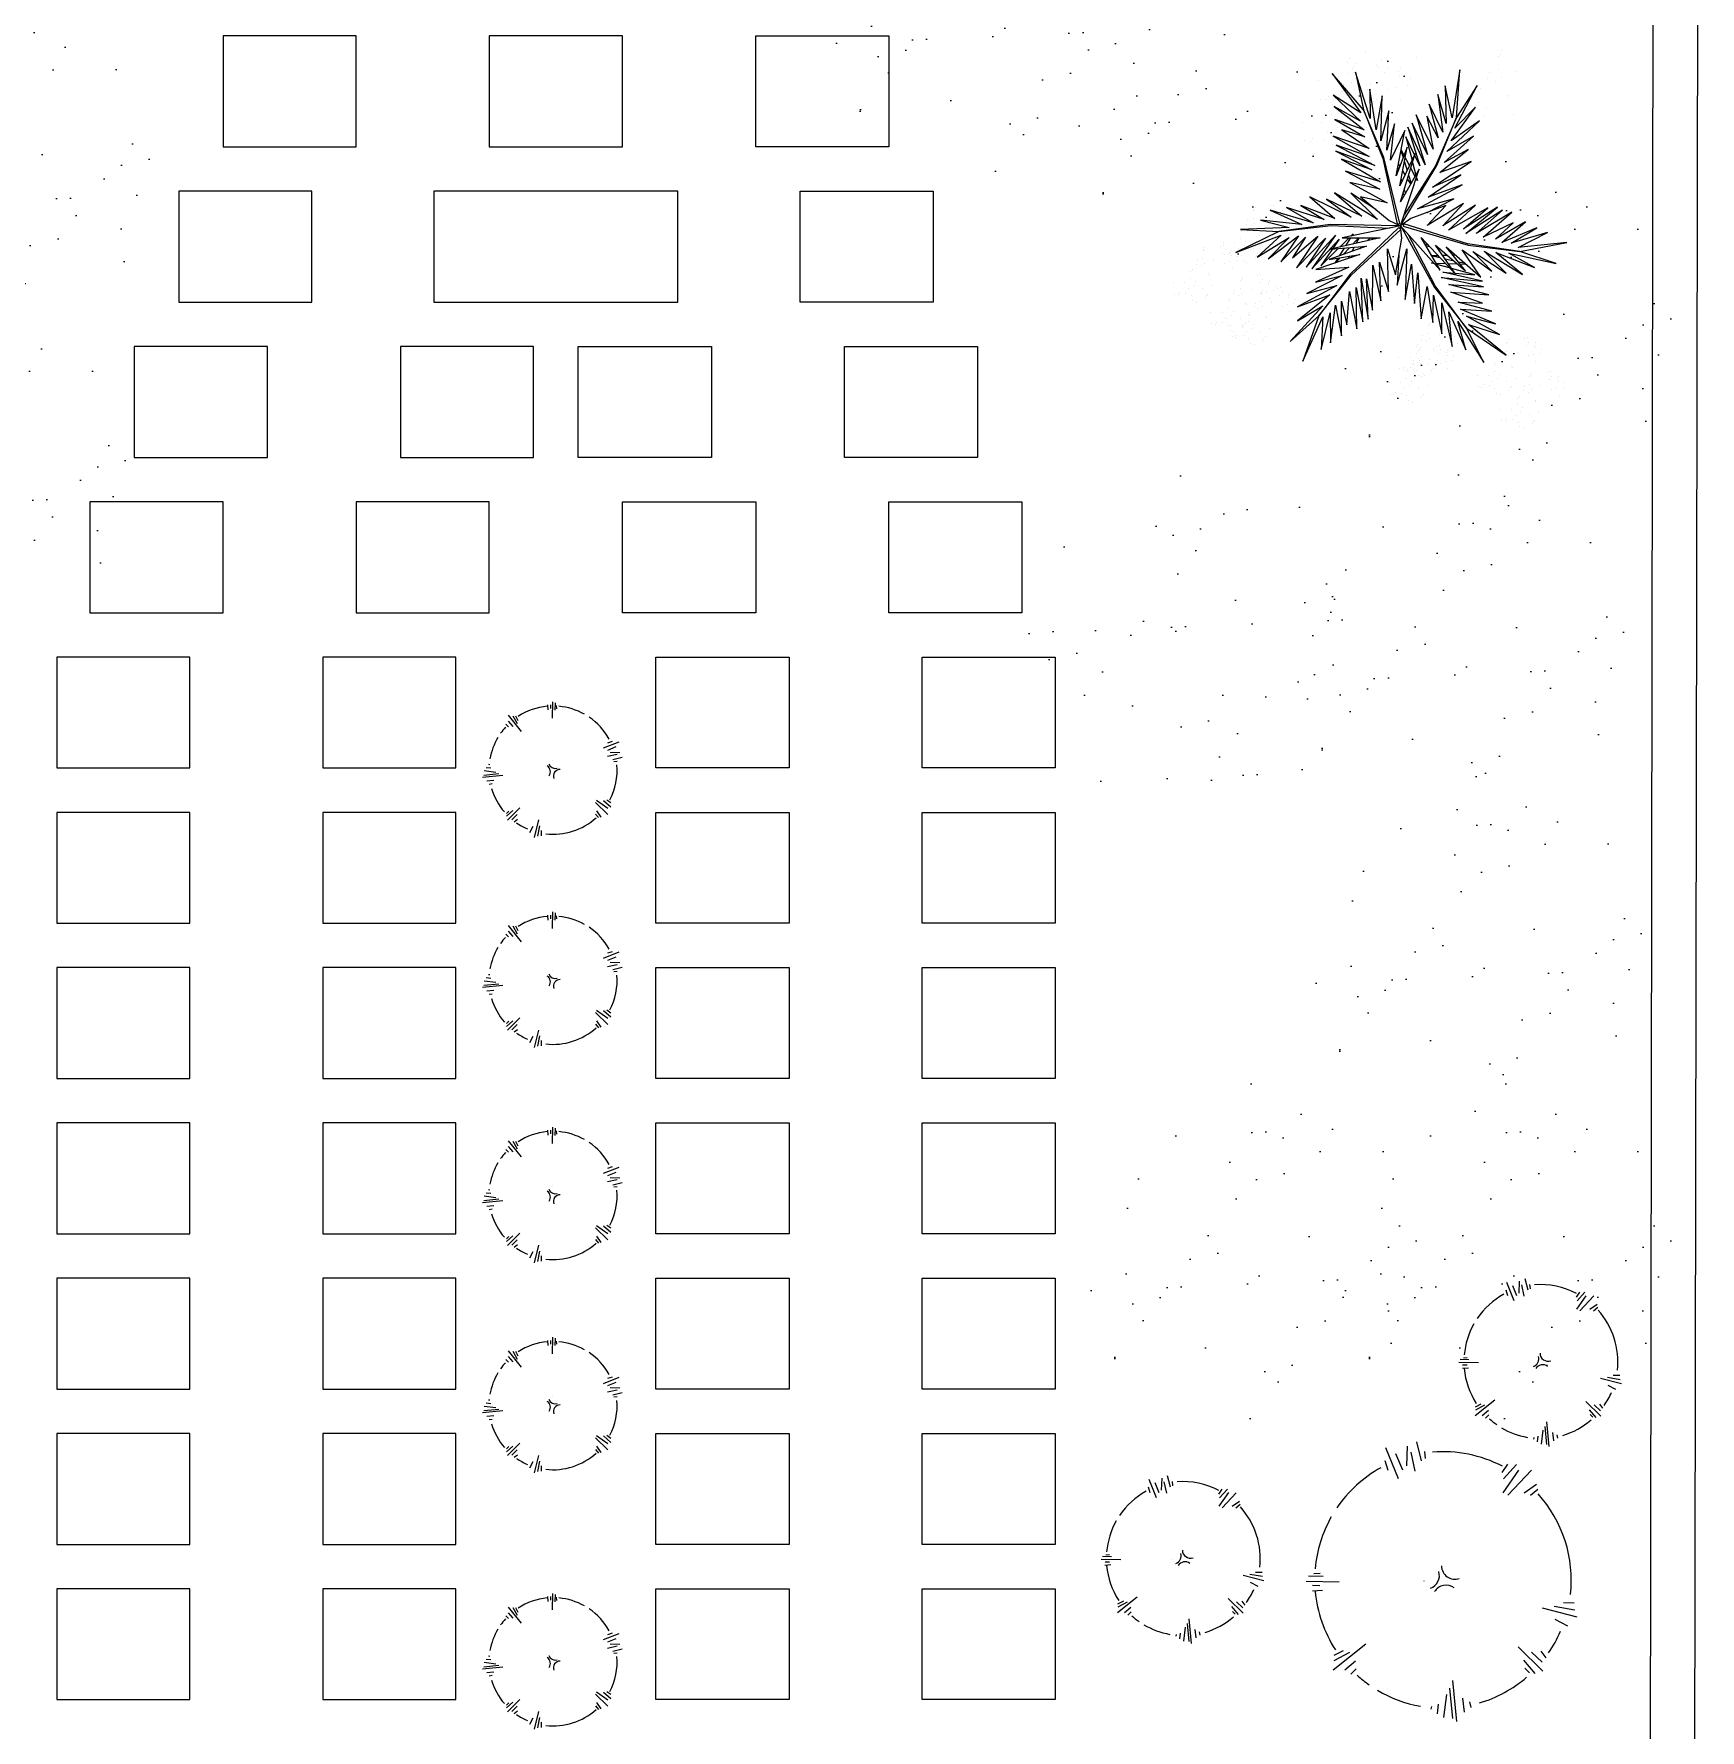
# Model space of a CAD drawing. Header units: millimetres. Extents: x 166 to 289, y 88 to 139.
# Drawn here: x 180.92 to 188.43, y 117.32 to 124.97 of the extents above; entities that cross this region are included whole.
import ezdxf

# ---------------------------------------------------------------- set-up
doc = ezdxf.new("R2010")
doc.units = ezdxf.units.MM
doc.header["$LTSCALE"] = 0.6
for name, color, linetype in [('0.1', 1, 'Continuous'), ('0.3', 3, 'Continuous'), ('VEGETAÇAO', 76, 'Continuous')]:
    doc.layers.add(name, color=color, linetype=linetype)

# ---------------------------------------------------------------- blocks, each defined once
blk = doc.blocks.new('Arb0031')
for p, q in [((-5.3, 617.2), (-7.7, 468)), ((-49.4, 588.2), (-45.7, 543.2)), ((-24, 587.9), (-24.3, 555.2)), ((19.1, 606.7), (16.4, 540.5)), ((29.1, 582.1), (30, 553.5)), ((-405, 494.4), (-287.9, 347.3)), ((-363, 489.9), (-324.9, 420.1)), ((-339.7, 490.9), (-317.6, 447.7)), ((-424.2, 416.1), (-400.8, 391.3)), ((-404.4, 442.5), (-364, 393.9)), ((455.6, 200.7), (595.2, 256.9)), ((494.1, 247.7), (537.1, 260.4)), ((494.3, 181.1), (568.1, 211.9)), ((514.5, 163.4), (603.5, 159.6)), ((490.8, 124.8), (576.8, 143.5)), ((537.5, 96.9), (622.4, 118.5)), ((547.6, 78.4), (579.1, 82.2)), ((-602.9, 25.2), (-560, 19.8)), ((-582.2, 52.7), (-569.9, 50.6)), ((-637.3, -62.3), (-453.2, -44.6)), ((-624, -44.1), (-487.8, -31.1)), ((-619.5, -4.1), (-516.3, -17.4)), ((-595.9, -96.3), (-532.5, -89.9)), ((-574.6, -126.3), (-549.2, -121.3)), ((382.5, -291.9), (494.7, -398.4)), ((392.9, -270.7), (495.3, -341.2)), ((456.2, -272.2), (521.1, -331.2)), ((483.7, -267.5), (522.3, -292.4)), ((-421, -416), (-361.2, -364.6)), ((-418.7, -389.4), (-397.2, -369.2)), ((-411.1, -449.9), (-300.8, -338.3)), ((392.8, -366.7), (431.1, -422.3)), ((-370.2, -447.1), (-324.8, -399.7)), ((-351.1, -464.8), (-321.1, -442.6)), ((-167.4, -605.6), (-127, -448.6)), ((382.3, -395.2), (409.8, -428.2)), ((-209, -562.3), (-178.7, -505.3)), ((-135.8, -594.5), (-119.4, -500.7)), ((-103.9, -591.9), (-103.4, -542.9))]:
    blk.add_line(p, q)
for centre, radius, start, end in [((0, 0), 578.2, 95.11549, 122.96103), ((0, 0), 578.2, 60.59537, 84.9599), ((0, 0), 578.2, 28.93501, 55.86797), ((0, 0), 578.2, 137.99389, 144.92066), ((0, 0), 578.2, 149.25491, 169.86097), ((-5, 25.4), 60.4, 89.43656, 90.26687), ((-84.2, -13.5), 60.4, 322.7337, 58.31892), ((20, 76.6), 60.4, 199.21544, 287.13172), ((63.7, -53.8), 60.4, 90.26687, 199.21544), ((0, 0), 578.2, 332.40199, 4.67087), ((0, 0), 578.2, 196.50052, 220.70203), ((0, 0), 578.2, 263.50541, 312.09121), ((0, 0), 578.2, 235.31812, 246.41917)]:
    blk.add_arc(centre, radius, start, end)

msp = doc.modelspace()

# ---------------------------------------------------------------- hatches: boundary and pattern name
h = msp.add_hatch()
h.set_pattern_fill('AR-SAND', color=56, scale=0.01, angle=45, style=0)
h.set_pattern_definition([(82.5, (15.059, -2.2953), (-0.35738135, 0.3347535), [0, -0.38608, 0, -0.4318, 0, -0.41275]), (52.5, (15.059, -2.2953), (-0.189011, 0.8247329), [0, -0.20828, 0, -0.34798, 0, -0.13335]), (12.5, (14.8381, -2.5162), (0.5582998, 0.5603323), [0, -0.127, 0, -0.4572, 0, -0.5969]), (2.5, (14.8381, -2.5162), (0.3822811, 0.6975508), [0, -0.0635, 0, -0.29972, 0, -0.3429])])
h.paths.add_polyline_path([(188.31, 123.6344, 1), (186.7606, 123.6344, 1)])
h = msp.add_hatch()
h.set_pattern_fill('AR-SAND', color=56, scale=0.01, angle=45, style=0)
h.set_pattern_definition([(82.5, (14.92557, -5.06694), (-0.35738135, 0.3347535), [0, -0.38608, 0, -0.4318, 0, -0.41275]), (52.5, (14.92557, -5.06694), (-0.189011, 0.8247329), [0, -0.20828, 0, -0.34798, 0, -0.13335]), (12.5, (14.70465, -5.28785), (0.5582998, 0.5603323), [0, -0.127, 0, -0.4572, 0, -0.5969]), (2.5, (14.70465, -5.28785), (0.3822811, 0.6975508), [0, -0.0635, 0, -0.29972, 0, -0.3429])])
h.paths.add_polyline_path([(188.1766, 120.8627, 1), (186.6272, 120.8627, 1)])
at = {"layer": 'VEGETAÇAO', "lineweight": -3}
h = msp.add_hatch(dxfattribs=at)
h.set_pattern_fill('AR-SAND', color=256, scale=0.01, angle=45, style=0)
h.set_pattern_definition([(82.5, (12.7637, -0.8295), (-0.35738135, 0.3347535), [0, -0.38608, 0, -0.4318, 0, -0.41275]), (52.5, (12.7637, -0.8295), (-0.189011, 0.8247329), [0, -0.20828, 0, -0.34798, 0, -0.13335]), (12.5, (12.5428, -1.05042), (0.5582998, 0.5603323), [0, -0.127, 0, -0.4572, 0, -0.5969]), (2.5, (12.5428, -1.0504), (0.3822811, 0.6975508), [0, -0.0635, 0, -0.29972, 0, -0.3429])])
h.paths.add_polyline_path([(186.0147, 125.1002, 1), (184.4653, 125.1002, 1)])
h = msp.add_hatch(dxfattribs=at)
h.set_pattern_fill('AR-SAND', color=256, scale=0.01, angle=45, style=0)
h.set_pattern_definition([(82.5, (13.858, -1.2026), (-0.35738135, 0.3347535), [0, -0.38608, 0, -0.4318, 0, -0.41275]), (52.5, (13.858, -1.2026), (-0.189011, 0.8247329), [0, -0.20828, 0, -0.34798, 0, -0.13335]), (12.5, (13.63707, -1.42353), (0.5582998, 0.5603323), [0, -0.127, 0, -0.4572, 0, -0.5969]), (2.5, (13.6371, -1.4235), (0.3822811, 0.6975508), [0, -0.0635, 0, -0.29972, 0, -0.3429])])
h.paths.add_polyline_path([(187.109, 124.7271, 1), (185.5596, 124.7271, 1)])
h = msp.add_hatch(dxfattribs=at)
h.set_pattern_fill('AR-SAND', color=256, scale=0.01, angle=45, style=0)
h.set_pattern_definition([(82.5, (8.1998, -1.57572), (-0.35738135, 0.3347535), [0, -0.38608, 0, -0.4318, 0, -0.41275]), (52.5, (8.1998, -1.5757), (-0.189011, 0.8247329), [0, -0.20828, 0, -0.34798, 0, -0.13335]), (12.5, (7.97887, -1.79664), (0.5582998, 0.5603323), [0, -0.127, 0, -0.4572, 0, -0.5969]), (2.5, (7.9789, -1.79664), (0.3822811, 0.6975508), [0, -0.0635, 0, -0.29972, 0, -0.3429])])
h.paths.add_polyline_path([(181.4508, 124.354, 1), (179.9014, 124.354, 1)])
h = msp.add_hatch(dxfattribs=at)
h.set_pattern_fill('AR-SAND', color=256, scale=0.01, angle=45, style=0)
h.set_pattern_definition([(82.5, (8.09303, -2.9349), (-0.35738135, 0.3347535), [0, -0.38608, 0, -0.4318, 0, -0.41275]), (52.5, (8.093, -2.9349), (-0.189011, 0.8247329), [0, -0.20828, 0, -0.34798, 0, -0.13335]), (12.5, (7.8721, -3.1558), (0.5582998, 0.5603323), [0, -0.127, 0, -0.4572, 0, -0.5969]), (2.5, (7.8721, -3.1558), (0.3822811, 0.6975508), [0, -0.0635, 0, -0.29972, 0, -0.3429])])
h.paths.add_polyline_path([(181.344, 122.9948, 1), (179.7946, 122.9948, 1)])
at = {"layer": 'VEGETAÇAO'}
h = msp.add_hatch(dxfattribs=at)
h.set_pattern_fill('AR-SAND', color=98, scale=0.01, angle=45, style=0)
h.paths.add_polyline_path([(186.9488, 122.2219, 1), (185.3994, 122.2219, 1)])
at = {"layer": 'VEGETAÇAO', "lineweight": -3}
h = msp.add_hatch(dxfattribs=at)
h.set_pattern_fill('AR-SAND', color=256, scale=0.01, angle=45, style=0)
h.set_pattern_definition([(82.5, (14.8455, -3.70776), (-0.35738135, 0.3347535), [0, -0.38608, 0, -0.4318, 0, -0.41275]), (52.5, (14.8455, -3.70776), (-0.189011, 0.8247329), [0, -0.20828, 0, -0.34798, 0, -0.13335]), (12.5, (14.6246, -3.92868), (0.5582998, 0.5603323), [0, -0.127, 0, -0.4572, 0, -0.5969]), (2.5, (14.6246, -3.9287), (0.3822811, 0.6975508), [0, -0.0635, 0, -0.29972, 0, -0.3429])])
h.paths.add_polyline_path([(188.0965, 122.2219, 1), (186.5471, 122.2219, 1)])
h = msp.add_hatch(dxfattribs=at)
h.set_pattern_fill('AR-SAND', color=104, scale=0.01, angle=45, style=0)
h.set_pattern_definition([(82.5, (13.91136, -6.45276), (-0.35738135, 0.3347535), [0, -0.38608, 0, -0.4318, 0, -0.41275]), (52.5, (13.91136, -6.45276), (-0.189011, 0.8247329), [0, -0.20828, 0, -0.34798, 0, -0.13335]), (12.5, (13.69045, -6.67368), (0.5582998, 0.5603323), [0, -0.127, 0, -0.4572, 0, -0.5969]), (2.5, (13.69045, -6.6737), (0.3822811, 0.6975508), [0, -0.0635, 0, -0.29972, 0, -0.3429])])
h.paths.add_polyline_path([(187.1624, 119.4769, 1), (185.613, 119.4769, 1)])
h = msp.add_hatch(dxfattribs=at)
h.set_pattern_fill('AR-SAND', color=256, scale=0.01, angle=45, style=0)
h.set_pattern_definition([(82.5, (15.059, -6.45276), (-0.35738135, 0.3347535), [0, -0.38608, 0, -0.4318, 0, -0.41275]), (52.5, (15.059, -6.45276), (-0.189011, 0.8247329), [0, -0.20828, 0, -0.34798, 0, -0.13335]), (12.5, (14.8381, -6.67368), (0.5582998, 0.5603323), [0, -0.127, 0, -0.4572, 0, -0.5969]), (2.5, (14.8381, -6.6737), (0.3822811, 0.6975508), [0, -0.0635, 0, -0.29972, 0, -0.3429])])
h.paths.add_polyline_path([(188.31, 119.4769, 1), (186.7606, 119.4769, 1)])

# ---------------------------------------------------------------- linework, layer by layer
at = {"color": 56}
for p, q in [((186.9103, 124.6292), (186.7692, 124.7925)), ((186.7692, 124.7925), (186.8979, 124.6147)), ((186.8393, 124.7946), (186.8393, 124.7946)), ((186.859, 124.8149), (186.859, 124.8149)), ((186.8651, 124.8239), (186.8651, 124.8239)), ((186.9405, 124.5901), (186.8747, 124.7982)), ((186.8747, 124.7982), (186.9103, 124.6292)), ((186.9698, 124.8288), (186.9698, 124.8288)), ((186.9763, 124.8183), (186.9763, 124.8183)), ((187.0047, 124.795), (187.0047, 124.795)), ((187.0252, 124.8208), (187.0252, 124.8208)), ((187.068, 124.8014), (187.068, 124.8014)), ((187.0767, 124.8166), (187.0767, 124.8166)), ((187.3449, 124.8096), (187.3102, 124.593)), ((187.3292, 124.5945), (187.3449, 124.8096)), ((187.4791, 124.7971), (187.4791, 124.7971)), ((187.5191, 124.8093), (187.5191, 124.8093)), ((187.6017, 124.8023), (187.6017, 124.8023)), ((186.7087, 124.7603), (186.7087, 124.7603)), ((186.7938, 124.7614), (186.7938, 124.7614)), ((186.8103, 124.7128), (186.8103, 124.7128)), ((186.8183, 124.7418), (186.8183, 124.7418)), ((186.8222, 124.717), (186.8222, 124.717)), ((186.8583, 124.754), (186.8583, 124.754)), ((186.864, 124.7381), (186.864, 124.7381)), ((186.871, 124.7195), (186.871, 124.7195)), ((186.8758, 124.771), (186.8758, 124.771)), ((186.9308, 124.7186), (186.9308, 124.7186)), ((186.968, 124.538), (186.9391, 124.7225)), ((186.9391, 124.7225), (186.9405, 124.5901)), ((186.9409, 124.747), (186.9409, 124.747)), ((186.9968, 124.7389), (186.9968, 124.7389)), ((187.0212, 124.7193), (187.0212, 124.7193)), ((187.0585, 124.7309), (187.0585, 124.7309)), ((187.0714, 124.7812), (187.0714, 124.7812)), ((187.1089, 124.7374), (187.1089, 124.7374)), ((187.1206, 124.7704), (187.1206, 124.7704)), ((187.3102, 124.593), (187.2788, 124.7372)), ((187.2788, 124.7372), (187.2829, 124.567)), ((187.3229, 124.5455), (187.4235, 124.7392)), ((187.4235, 124.7392), (187.3292, 124.5945)), ((187.4295, 124.7102), (187.4295, 124.7102)), ((187.4382, 124.7254), (187.4382, 124.7254)), ((187.4711, 124.7681), (187.4711, 124.7681)), ((187.5072, 124.7563), (187.5072, 124.7563)), ((187.5319, 124.7749), (187.5319, 124.7749)), ((186.7175, 124.677), (186.7175, 124.677)), ((186.7443, 124.6744), (186.7443, 124.6744)), ((186.7529, 124.6896), (186.7529, 124.6896)), ((186.7687, 124.6548), (186.7687, 124.6548)), ((186.8979, 124.6147), (186.7738, 124.6945)), ((186.7738, 124.6945), (186.897, 124.5771)), ((186.7774, 124.67), (186.7774, 124.67)), ((186.897, 124.5771), (186.7788, 124.6435)), ((186.7788, 124.6435), (186.9141, 124.5391)), ((186.8003, 124.6844), (186.8003, 124.6844)), ((186.8421, 124.6632), (186.8421, 124.6632)), ((186.8463, 124.701), (186.8463, 124.701)), ((186.8979, 124.6401), (186.8979, 124.6401)), ((186.9472, 124.6519), (186.9472, 124.6519)), ((186.9559, 124.6671), (186.9559, 124.6671)), ((186.967, 124.6772), (186.967, 124.6772)), ((186.9942, 124.6918), (186.968, 124.538)), ((186.9883, 124.4898), (186.9942, 124.6918)), ((187.0784, 124.677), (187.0784, 124.677)), ((187.2681, 124.528), (187.2064, 124.6546)), ((187.2064, 124.6546), (187.2469, 124.5031)), ((187.2829, 124.567), (187.2463, 124.6976)), ((187.2463, 124.6976), (187.2681, 124.528)), ((187.3055, 124.4892), (187.4156, 124.6401)), ((187.4156, 124.6401), (187.3229, 124.5455)), ((187.4281, 124.6612), (187.4281, 124.6612)), ((187.4647, 124.6377), (187.4647, 124.6377)), ((187.5587, 124.6955), (187.5587, 124.6955)), ((187.5652, 124.685), (187.5652, 124.685)), ((186.6368, 124.5717), (186.6368, 124.5717)), ((186.7219, 124.5727), (186.7219, 124.5727)), ((186.7673, 124.6059), (186.7673, 124.6059)), ((186.9141, 124.5391), (186.7809, 124.5849)), ((186.7809, 124.5849), (186.9167, 124.5065)), ((186.8039, 124.5824), (186.8039, 124.5824)), ((186.8549, 124.6287), (186.8549, 124.6287)), ((186.8822, 124.6164), (186.8822, 124.6164)), ((186.9043, 124.6296), (186.9043, 124.6296)), ((187.0019, 124.414), (186.9103, 124.6292)), ((186.9103, 124.6292), (186.9979, 124.4087)), ((187.0247, 124.6246), (186.9883, 124.4898)), ((187.0155, 124.4465), (187.0247, 124.6246)), ((187.05, 124.5651), (187.0155, 124.4465)), ((187.0326, 124.4012), (187.05, 124.5651)), ((187.1991, 124.4269), (187.1296, 124.5683)), ((187.1296, 124.5683), (187.1883, 124.381)), ((187.2242, 124.4522), (187.1485, 124.6066)), ((187.1485, 124.6066), (187.1991, 124.4269)), ((187.2469, 124.5031), (187.1961, 124.6001)), ((187.1961, 124.6001), (187.2242, 124.4522)), ((187.3292, 124.5945), (187.2352, 124.3766)), ((187.2418, 124.3775), (187.3292, 124.5945)), ((187.2858, 124.4407), (187.4328, 124.5794)), ((187.2976, 124.627), (187.2976, 124.627)), ((187.4328, 124.5794), (187.3055, 124.4892)), ((187.3827, 124.6281), (187.3827, 124.6281)), ((187.4529, 124.6047), (187.4529, 124.6047)), ((187.5857, 124.6056), (187.5857, 124.6056)), ((186.6455, 124.4884), (186.6455, 124.4884)), ((186.6723, 124.4858), (186.6723, 124.4858)), ((186.681, 124.501), (186.681, 124.501)), ((186.7284, 124.4957), (186.7284, 124.4957)), ((186.7502, 124.5284), (186.7502, 124.5284)), ((186.9367, 124.4544), (186.774, 124.5101)), ((186.774, 124.5101), (186.9368, 124.4188)), ((186.7921, 124.5494), (186.7921, 124.5494)), ((186.9167, 124.5065), (186.8122, 124.5391)), ((186.8122, 124.5391), (186.9367, 124.4544)), ((186.8589, 124.5299), (186.8589, 124.5299)), ((186.8951, 124.4885), (186.8951, 124.4885)), ((186.9249, 124.5502), (186.9249, 124.5502)), ((186.9895, 124.4943), (186.9886, 124.4984)), ((187.0973, 124.5354), (187.0326, 124.4012)), ((187.0573, 124.3311), (187.0973, 124.5354)), ((187.1639, 124.3764), (187.1013, 124.507)), ((187.1013, 124.507), (187.1292, 124.4014)), ((187.1883, 124.381), (187.1097, 124.5503)), ((187.1097, 124.5503), (187.1639, 124.3764)), ((187.2744, 124.3908), (187.4068, 124.5103)), ((187.4068, 124.5103), (187.2858, 124.4407)), ((186.7701, 124.4745), (186.7701, 124.4745)), ((186.7829, 124.4401), (186.7829, 124.4401)), ((186.9616, 124.3786), (186.7864, 124.4428)), ((186.7864, 124.4428), (186.9476, 124.3581)), ((186.9368, 124.4188), (186.7876, 124.4696)), ((186.7876, 124.4696), (186.9616, 124.3786)), ((186.8102, 124.4278), (186.8102, 124.4278)), ((186.9476, 124.3581), (186.811, 124.4063)), ((186.811, 124.4063), (186.9869, 124.3039)), ((186.8753, 124.4633), (186.8753, 124.4633)), ((186.884, 124.4785), (186.884, 124.4785)), ((186.9979, 124.4087), (187.063, 124.1142)), ((187.0744, 124.1169), (187.0019, 124.414)), ((187.1074, 124.4607), (187.0573, 124.3311)), ((187.0744, 124.2858), (187.1074, 124.4607)), ((187.1438, 124.4322), (187.0744, 124.2858)), ((187.0776, 124.2135), (187.1438, 124.4322)), ((187.0795, 124.4443), (187.0891, 124.4134)), ((187.1177, 124.3772), (187.0802, 124.4478)), ((187.2544, 124.3467), (187.3826, 124.4503)), ((187.3826, 124.4503), (187.2744, 124.3908)), ((186.9869, 124.3039), (186.8291, 124.3522)), ((186.8291, 124.3522), (186.9838, 124.271)), ((187.0648, 124.3694), (187.068, 124.3586)), ((187.0741, 124.3747), (187.0678, 124.3847)), ((187.1619, 124.3612), (187.0776, 124.2135)), ((187.0778, 124.1062), (187.1619, 124.3612)), ((187.083, 124.1161), (187.2418, 124.3775)), ((187.0983, 124.3362), (187.0872, 124.3538)), ((187.2352, 124.3766), (187.094, 124.1553)), ((187.095, 124.3947), (187.1073, 124.3552)), ((187.114, 124.3337), (187.1254, 124.2971)), ((187.1434, 124.3288), (187.1237, 124.3659)), ((187.1317, 124.3921), (187.1468, 124.3347)), ((187.2024, 124.2356), (187.3494, 124.336)), ((187.2223, 124.2797), (187.3951, 124.3959)), ((187.3494, 124.336), (187.2223, 124.2797)), ((187.3951, 124.3959), (187.2544, 124.3467)), ((186.9741, 124.1338), (186.78, 124.2544)), ((186.78, 124.2544), (186.9034, 124.1494)), ((186.9838, 124.271), (186.8483, 124.3019)), ((186.8483, 124.3019), (187.0168, 124.2094)), ((186.9662, 124.1794), (186.8533, 124.2535)), ((186.8533, 124.2535), (186.9741, 124.1338)), ((187.0802, 124.3165), (187.0835, 124.3051)), ((187.0946, 124.2432), (187.0892, 124.2518)), ((187.0942, 124.2684), (187.0992, 124.2513)), ((187.1242, 124.295), (187.1094, 124.3185)), ((187.1533, 124.3102), (187.1483, 124.3197)), ((187.1497, 124.324), (187.1533, 124.3102)), ((187.1535, 124.1822), (187.355, 124.29)), ((187.355, 124.29), (187.2024, 124.2356)), ((186.413, 124.1749), (186.413, 124.1749)), ((186.4167, 124.1803), (186.4167, 124.1803)), ((186.4219, 124.1894), (186.4219, 124.1894)), ((186.6841, 124.119), (186.4905, 124.177)), ((186.4905, 124.177), (186.6323, 124.1119)), ((186.4913, 124.1954), (186.4913, 124.1954)), ((186.5051, 124.1991), (186.5051, 124.1991)), ((186.5127, 124.1784), (186.5127, 124.1784)), ((186.5436, 124.1759), (186.5436, 124.1759)), ((186.733, 124.1341), (186.5633, 124.1891)), ((186.5633, 124.1891), (186.6841, 124.119)), ((186.7812, 124.1389), (186.6274, 124.1981)), ((186.6274, 124.1981), (186.733, 124.1341)), ((186.8553, 124.1446), (186.6683, 124.2362)), ((186.6683, 124.2362), (186.7812, 124.1389)), ((186.9034, 124.1494), (186.743, 124.2266)), ((186.743, 124.2266), (186.8553, 124.1446)), ((187.0168, 124.2094), (186.8972, 124.2371)), ((186.8972, 124.2371), (187.0262, 124.1293)), ((187.2815, 124.1972), (187.1236, 124.1394)), ((187.3176, 124.227), (187.1535, 124.1822)), ((187.1969, 124.1662), (187.3176, 124.227)), ((187.362, 124.2071), (187.1976, 124.1074)), ((187.1976, 124.1074), (187.2815, 124.1972)), ((187.2675, 124.1052), (187.362, 124.2071)), ((187.4152, 124.1986), (187.2675, 124.1052)), ((187.2944, 124.0861), (187.4152, 124.1986)), ((187.471, 124.1872), (187.2944, 124.0861)), ((187.515, 124.1903), (187.361, 124.093)), ((187.361, 124.093), (187.471, 124.1872)), ((187.3718, 124.0706), (187.515, 124.1903)), ((187.5376, 124.1758), (187.3718, 124.0706)), ((187.4189, 124.072), (187.5376, 124.1758)), ((186.5748, 124.0989), (186.3568, 124.0891)), ((186.3838, 124.1136), (186.3838, 124.1136)), ((186.3886, 124.131), (186.3886, 124.131)), ((186.4054, 124.1065), (186.4054, 124.1065)), ((186.4126, 124.1383), (186.4126, 124.1383)), ((186.4203, 124.1176), (186.4203, 124.1176)), ((186.6323, 124.1119), (186.4466, 124.1318)), ((186.4466, 124.1318), (186.5748, 124.0989)), ((186.4621, 124.1341), (186.4621, 124.1341)), ((186.5005, 124.1629), (186.5005, 124.1629)), ((186.5104, 124.1175), (186.5104, 124.1175)), ((186.7609, 124.1126), (186.5292, 124.0798)), ((186.5292, 124.0798), (186.7649, 124.1073)), ((186.5327, 124.1244), (186.5327, 124.1244)), ((186.5384, 124.1668), (186.5384, 124.1668)), ((186.5405, 124.1546), (186.5405, 124.1546)), ((186.563, 124.1284), (186.563, 124.1284)), ((186.57, 124.1482), (186.57, 124.1482)), ((187.0666, 124.1057), (186.7609, 124.1126)), ((186.7649, 124.1073), (187.0272, 124.0957)), ((187.0778, 124.1062), (186.8149, 124.0516)), ((187.0702, 124.098), (186.8492, 123.8866)), ((187.0262, 124.1293), (187.0778, 124.1062)), ((187.063, 124.1142), (187.0744, 124.1169)), ((187.0665, 124.1039), (187.0666, 124.1057)), ((187.0783, 124.0894), (187.0702, 124.098)), ((187.1236, 124.1394), (187.0778, 124.1062)), ((187.0778, 124.1062), (187.2565, 123.9059)), ((187.0836, 124.0499), (187.0778, 124.1062)), ((187.0814, 124.1171), (187.083, 124.1161)), ((187.0854, 124.0976), (187.0838, 124.0968)), ((187.0838, 124.0968), (187.2307, 123.8286)), ((187.0921, 124.115), (187.0887, 124.1038)), ((187.0887, 124.1038), (187.3822, 124.018)), ((187.3797, 124.0242), (187.0921, 124.115)), ((187.5795, 124.1674), (187.4189, 124.072)), ((187.4499, 124.0544), (187.5795, 124.1674)), ((187.5855, 124.1198), (187.4499, 124.0544)), ((187.6408, 124.124), (187.505, 124.0456)), ((187.505, 124.0456), (187.5855, 124.1198)), ((187.5345, 124.0315), (187.6408, 124.124)), ((187.6926, 124.0965), (187.5345, 124.0315)), ((187.576, 124.0273), (187.6926, 124.0965)), ((186.5292, 124.0798), (186.3351, 123.9858)), ((186.3351, 123.9858), (186.54, 124.064)), ((186.3568, 124.0891), (186.5292, 124.0798)), ((186.358, 124.0495), (186.358, 124.0495)), ((186.3589, 124.0788), (186.3589, 124.0788)), ((186.3641, 124.0879), (186.3641, 124.0879)), ((186.38, 124.0353), (186.38, 124.0353)), ((186.54, 124.064), (186.4308, 123.9648)), ((186.4308, 123.9648), (186.5761, 124.0534)), ((186.4363, 124.07), (186.4363, 124.07)), ((186.4402, 124.0637), (186.4402, 124.0637)), ((186.4814, 123.9565), (186.6173, 124.0601)), ((186.5761, 124.0534), (186.4814, 123.9565)), ((186.6173, 124.0601), (186.5386, 123.9434)), ((186.5386, 123.9434), (186.6495, 124.0542)), ((186.5447, 124.0921), (186.5447, 124.0921)), ((186.5909, 123.9617), (186.705, 124.06)), ((186.6495, 124.0542), (186.5909, 123.9617)), ((186.705, 124.06), (186.609, 123.9173)), ((186.609, 123.9173), (186.7394, 124.051)), ((186.6517, 123.92), (186.7846, 124.0645)), ((186.7394, 124.051), (186.6517, 123.92)), ((186.7846, 124.0645), (186.6772, 123.9118)), ((186.6772, 123.9118), (186.8008, 124.0457)), ((186.8008, 124.0457), (186.7189, 123.9262)), ((186.985, 124.0524), (186.7624, 124.0004)), ((186.8033, 124.0099), (186.8454, 124.0517)), ((186.8149, 124.0516), (186.985, 124.0524)), ((186.8522, 124.0518), (186.8299, 124.0162)), ((186.8533, 124.0596), (186.8633, 124.0696)), ((186.8558, 123.8857), (187.0783, 124.0894)), ((186.8633, 124.0696), (186.8577, 124.0605)), ((186.8627, 124.0238), (186.8887, 124.0519)), ((186.8911, 124.052), (186.8781, 124.0274)), ((186.9292, 124.0393), (186.9415, 124.0522)), ((186.9508, 124.0522), (186.946, 124.0433)), ((187.0547, 123.8843), (187.0836, 124.0499)), ((187.2333, 123.8347), (187.1122, 124.0676)), ((187.2565, 123.9059), (187.1708, 124.0527)), ((187.1708, 124.0527), (187.3271, 123.886)), ((187.188, 124.0232), (187.1982, 124.0235)), ((187.6145, 123.9897), (187.3797, 124.0242)), ((187.7393, 124.0753), (187.576, 124.0273)), ((187.6081, 124.0077), (187.7393, 124.0753)), ((187.8264, 124.0303), (187.6081, 124.0077)), ((187.6145, 123.9897), (187.8264, 124.0303)), ((186.3346, 123.9833), (186.3346, 123.9833)), ((186.337, 123.9478), (186.337, 123.9478)), ((186.3441, 123.9675), (186.3441, 123.9675)), ((186.3478, 124.0029), (186.3478, 124.0029)), ((186.3597, 123.9706), (186.3597, 123.9706)), ((186.3674, 123.95), (186.3674, 123.95)), ((186.3729, 124.0156), (186.3729, 124.0156)), ((186.413, 124.0039), (186.413, 124.0039)), ((186.4228, 123.9639), (186.4228, 123.9639)), ((186.428, 123.973), (186.428, 123.973)), ((186.4347, 123.979), (186.4347, 123.979)), ((186.4526, 124.0161), (186.4526, 124.0161)), ((186.8933, 123.976), (186.6963, 123.9085)), ((186.7189, 123.9262), (186.7964, 124.0031)), ((186.9239, 124.0135), (186.7559, 123.9546)), ((186.7559, 123.9546), (186.8933, 123.976)), ((186.7624, 124.0004), (186.9239, 124.0135)), ((186.7953, 123.9607), (186.7807, 123.9375)), ((186.7841, 123.9386), (186.8061, 123.9624)), ((186.8231, 124.0053), (186.8014, 123.9705)), ((186.8193, 123.9768), (186.8474, 124.0073)), ((186.8471, 123.9688), (186.8416, 123.9583)), ((186.8563, 123.9634), (186.8641, 123.9715)), ((186.8683, 124.009), (186.8586, 123.9906)), ((186.8945, 124.0031), (186.9027, 124.0118)), ((187.023, 123.8096), (187.0189, 124.0018)), ((187.0189, 124.0018), (187.0547, 123.8843)), ((187.0625, 123.8382), (187.1057, 124.0026)), ((187.0702, 123.973), (187.0625, 123.8382)), ((187.1057, 124.0026), (187.0984, 123.7742)), ((187.21, 124.0109), (187.1927, 124.0152)), ((187.2181, 123.9716), (187.2459, 123.9727)), ((187.2567, 123.9611), (187.2194, 123.9695)), ((187.3271, 123.886), (187.235, 124.0193)), ((187.235, 124.0193), (187.37, 123.9033)), ((187.2587, 123.999), (187.2471, 124.0018)), ((187.2667, 123.9734), (187.2875, 123.9742)), ((187.3191, 123.9471), (187.2786, 123.9562)), ((187.37, 123.9033), (187.2828, 124.0115)), ((187.2828, 124.0115), (187.4397, 123.8747)), ((187.3122, 123.9858), (187.3013, 123.9885)), ((187.3121, 123.9751), (187.324, 123.9756)), ((187.4397, 123.8747), (187.3558, 123.9978)), ((187.3558, 123.9978), (187.4891, 123.9008)), ((187.3822, 124.018), (187.6145, 123.9897)), ((187.4891, 123.9008), (187.4036, 123.99)), ((187.4036, 123.99), (187.5533, 123.893)), ((187.5533, 123.893), (187.4547, 123.9919)), ((187.4547, 123.9919), (187.6267, 123.8858)), ((187.6267, 123.8858), (187.5067, 123.9854)), ((187.5067, 123.9854), (187.6809, 123.9181)), ((187.6809, 123.9181), (187.5655, 123.9831)), ((187.5655, 123.9831), (187.7787, 123.9361)), ((187.7787, 123.9361), (187.6145, 123.9897)), ((186.3642, 123.8748), (186.3642, 123.8748)), ((186.3838, 123.9426), (186.3838, 123.9426)), ((186.4337, 123.8808), (186.4337, 123.8808)), ((186.4474, 123.8845), (186.4474, 123.8845)), ((186.8143, 123.8822), (186.6554, 123.801)), ((186.8449, 123.9196), (186.6943, 123.8527)), ((186.6943, 123.8527), (186.8143, 123.8822)), ((186.6963, 123.9085), (186.8449, 123.9196)), ((186.8492, 123.8866), (186.7086, 123.6997)), ((186.7086, 123.6997), (186.8558, 123.8857)), ((186.9082, 123.6732), (186.9, 123.8694)), ((186.9, 123.8694), (186.932, 123.6855)), ((186.932, 123.6855), (186.9247, 123.8675)), ((186.9247, 123.8675), (186.9513, 123.7251)), ((186.9513, 123.7251), (186.9521, 123.9287)), ((186.9521, 123.9287), (186.9891, 123.7678)), ((186.9891, 123.7678), (186.9821, 123.9425)), ((186.9821, 123.9425), (187.023, 123.8096)), ((187.0984, 123.7742), (187.1275, 123.9336)), ((187.1275, 123.9336), (187.141, 123.7561)), ((187.141, 123.7561), (187.1558, 123.8943)), ((187.1558, 123.8943), (187.17, 123.6866)), ((187.2304, 123.9351), (187.2168, 123.9388)), ((187.2168, 123.9388), (187.2275, 123.9384)), ((187.2377, 123.9381), (187.2797, 123.9366)), ((187.2984, 123.9166), (187.2412, 123.9322)), ((187.4521, 123.8303), (187.2605, 123.8732)), ((187.2605, 123.8732), (187.4464, 123.8565)), ((187.4464, 123.8565), (187.2687, 123.8966)), ((187.2687, 123.8966), (187.4131, 123.8854)), ((187.2925, 123.9361), (187.3335, 123.9347)), ((187.4131, 123.8854), (187.3077, 123.9141)), ((187.3698, 123.9357), (187.3382, 123.9428)), ((187.3451, 123.9343), (187.3725, 123.9333)), ((186.3478, 123.7919), (186.3478, 123.7919)), ((186.355, 123.8237), (186.355, 123.8237)), ((186.3554, 123.8602), (186.3554, 123.8602)), ((186.359, 123.8656), (186.359, 123.8656)), ((186.3626, 123.803), (186.3626, 123.803)), ((186.4045, 123.8195), (186.4045, 123.8195)), ((186.4428, 123.8483), (186.4428, 123.8483)), ((186.4463, 123.8017), (186.4463, 123.8017)), ((186.45, 123.8071), (186.45, 123.8071)), ((186.4527, 123.8029), (186.4527, 123.8029)), ((186.4551, 123.8638), (186.4551, 123.8638)), ((186.4552, 123.8162), (186.4552, 123.8162)), ((186.4751, 123.8098), (186.4751, 123.8098)), ((186.4808, 123.8521), (186.4808, 123.8521)), ((186.4828, 123.84), (186.4828, 123.84)), ((186.486, 123.8613), (186.486, 123.8613)), ((186.5053, 123.8138), (186.5053, 123.8138)), ((186.5124, 123.8335), (186.5124, 123.8335)), ((186.5246, 123.8222), (186.5246, 123.8222)), ((186.5384, 123.8259), (186.5384, 123.8259)), ((186.546, 123.8052), (186.546, 123.8052)), ((186.5717, 123.7936), (186.5717, 123.7936)), ((186.5769, 123.8027), (186.5769, 123.8027)), ((186.7903, 123.8369), (186.6124, 123.741)), ((186.6124, 123.741), (186.7587, 123.7952)), ((186.7587, 123.7952), (186.6134, 123.678)), ((186.6554, 123.801), (186.7903, 123.8369)), ((186.8357, 123.6598), (186.8468, 123.8099)), ((186.8468, 123.8099), (186.8799, 123.6411)), ((186.8799, 123.6411), (186.8776, 123.8279)), ((186.8776, 123.8279), (186.9082, 123.6732)), ((187.17, 123.6866), (187.1977, 123.833)), ((187.1977, 123.833), (187.2234, 123.6702)), ((187.2234, 123.6702), (187.226, 123.7937)), ((187.226, 123.7937), (187.2633, 123.6192)), ((187.2307, 123.8286), (187.3749, 123.6444)), ((187.3749, 123.6444), (187.2333, 123.8347)), ((187.4758, 123.7947), (187.2948, 123.8408)), ((187.2948, 123.8408), (187.4521, 123.8303)), ((187.4464, 123.7568), (187.3042, 123.8064)), ((187.3042, 123.8064), (187.4758, 123.7947)), ((186.3787, 123.7554), (186.3787, 123.7554)), ((186.3826, 123.7491), (186.3826, 123.7491)), ((186.3973, 123.7148), (186.3973, 123.7148)), ((186.4171, 123.7404), (186.4171, 123.7404)), ((186.4219, 123.7578), (186.4219, 123.7578)), ((186.4387, 123.7333), (186.4387, 123.7333)), ((186.4459, 123.7651), (186.4459, 123.7651)), ((186.4535, 123.7445), (186.4535, 123.7445)), ((186.487, 123.7775), (186.487, 123.7775)), ((186.4954, 123.7609), (186.4954, 123.7609)), ((186.5337, 123.7897), (186.5337, 123.7897)), ((186.5437, 123.7443), (186.5437, 123.7443)), ((186.566, 123.7513), (186.566, 123.7513)), ((186.5738, 123.7815), (186.5738, 123.7815)), ((186.578, 123.719), (186.578, 123.719)), ((186.7273, 123.7454), (186.58, 123.5843)), ((186.5962, 123.7552), (186.5962, 123.7552)), ((186.6033, 123.775), (186.6033, 123.775)), ((186.6134, 123.678), (186.7273, 123.7454)), ((186.7203, 123.5487), (186.7604, 123.7142)), ((186.7604, 123.7142), (186.762, 123.5786)), ((186.762, 123.5786), (186.7848, 123.748)), ((186.7848, 123.748), (186.8117, 123.6098)), ((186.8117, 123.6098), (186.8117, 123.7666)), ((186.8117, 123.7666), (186.8357, 123.6598)), ((187.2633, 123.6192), (187.2635, 123.7588)), ((187.2635, 123.7588), (187.3101, 123.5622)), ((187.3101, 123.5622), (187.2956, 123.7175)), ((187.2956, 123.7175), (187.3712, 123.5468)), ((187.4884, 123.7207), (187.337, 123.7613)), ((187.337, 123.7613), (187.4464, 123.7568)), ((187.5057, 123.6646), (187.3479, 123.7305)), ((187.3479, 123.7305), (187.4884, 123.7207)), ((186.3553, 123.6892), (186.3553, 123.6892)), ((186.3641, 123.6564), (186.3641, 123.6564)), ((186.3652, 123.6493), (186.3652, 123.6493)), ((186.3704, 123.6584), (186.3704, 123.6584)), ((186.377, 123.6644), (186.377, 123.6644)), ((186.3913, 123.6763), (186.3913, 123.6763)), ((186.3921, 123.7056), (186.3921, 123.7056)), ((186.3949, 123.7014), (186.3949, 123.7014)), ((186.4062, 123.6424), (186.4062, 123.6424)), ((186.4133, 123.6622), (186.4133, 123.6622)), ((186.4696, 123.6968), (186.4696, 123.6968)), ((186.4735, 123.6905), (186.4735, 123.6905)), ((186.4858, 123.6429), (186.4858, 123.6429)), ((186.58, 123.5843), (186.7086, 123.6997)), ((186.7086, 123.6997), (186.6378, 123.4959)), ((186.6378, 123.4959), (186.7273, 123.6961)), ((186.7273, 123.6961), (186.7203, 123.5487)), ((187.2028, 123.6568), (187.2028, 123.6568)), ((187.2065, 123.6622), (187.2065, 123.6622)), ((187.2117, 123.6713), (187.2117, 123.6713)), ((187.2812, 123.6773), (187.2812, 123.6773)), ((187.2903, 123.6448), (187.2903, 123.6448)), ((187.2949, 123.681), (187.2949, 123.681)), ((187.3025, 123.6603), (187.3025, 123.6603)), ((187.3283, 123.6487), (187.3283, 123.6487)), ((187.3335, 123.6578), (187.3335, 123.6578)), ((187.3712, 123.5468), (187.3356, 123.6743)), ((187.3356, 123.6743), (187.4531, 123.4903)), ((187.5237, 123.6166), (187.3743, 123.6981)), ((187.3743, 123.6981), (187.5057, 123.6646)), ((187.4531, 123.4903), (187.3749, 123.6444)), ((187.3749, 123.6444), (187.5534, 123.5232)), ((187.5534, 123.5232), (187.3832, 123.6616)), ((187.3832, 123.6616), (187.5237, 123.6166)), ((186.3343, 123.6042), (186.3343, 123.6042)), ((186.3395, 123.6133), (186.3395, 123.6133)), ((186.3679, 123.6102), (186.3679, 123.6102)), ((186.3811, 123.6297), (186.3811, 123.6297)), ((186.393, 123.5975), (186.393, 123.5975)), ((186.4007, 123.5768), (186.4007, 123.5768)), ((186.4171, 123.5694), (186.4171, 123.5694)), ((186.4463, 123.6307), (186.4463, 123.6307)), ((186.4561, 123.5907), (186.4561, 123.5907)), ((186.4613, 123.5998), (186.4613, 123.5998)), ((186.468, 123.6059), (186.468, 123.6059)), ((187.1539, 123.5698), (187.1539, 123.5698)), ((187.1736, 123.5955), (187.1736, 123.5955)), ((187.1784, 123.6129), (187.1784, 123.6129)), ((187.1952, 123.5884), (187.1952, 123.5884)), ((187.2024, 123.6202), (187.2024, 123.6202)), ((187.2101, 123.5995), (187.2101, 123.5995)), ((187.238, 123.5641), (187.238, 123.5641)), ((187.2517, 123.5678), (187.2517, 123.5678)), ((187.252, 123.616), (187.252, 123.616)), ((187.3002, 123.5994), (187.3002, 123.5994)), ((187.3225, 123.6063), (187.3225, 123.6063)), ((187.3303, 123.6365), (187.3303, 123.6365)), ((187.3345, 123.574), (187.3345, 123.574)), ((187.3528, 123.6103), (187.3528, 123.6103)), ((187.3598, 123.6301), (187.3598, 123.6301)), ((187.5562, 123.5768), (187.5562, 123.5768)), ((187.5598, 123.5822), (187.5598, 123.5822)), ((187.565, 123.5913), (187.565, 123.5913)), ((187.6345, 123.5973), (187.6345, 123.5973)), ((187.6436, 123.5648), (187.6436, 123.5648)), ((187.6482, 123.601), (187.6482, 123.601)), ((187.6559, 123.5803), (187.6559, 123.5803)), ((187.0695, 123.5108), (187.0695, 123.5108)), ((187.1206, 123.5115), (187.1206, 123.5115)), ((187.1352, 123.4997), (187.1352, 123.4997)), ((187.1376, 123.4848), (187.1376, 123.4848)), ((187.1478, 123.5314), (187.1478, 123.5314)), ((187.1487, 123.5607), (187.1487, 123.5607)), ((187.1593, 123.507), (187.1593, 123.507)), ((187.1597, 123.5436), (187.1597, 123.5436)), ((187.1627, 123.4975), (187.1627, 123.4975)), ((187.1633, 123.549), (187.1633, 123.549)), ((187.1669, 123.4864), (187.1669, 123.4864)), ((187.1685, 123.5581), (187.1685, 123.5581)), ((187.1698, 123.5172), (187.1698, 123.5172)), ((187.2028, 123.4858), (187.2028, 123.4858)), ((187.2088, 123.5028), (187.2088, 123.5028)), ((187.2262, 123.5519), (187.2262, 123.5519)), ((187.2301, 123.5456), (187.2301, 123.5456)), ((187.2424, 123.498), (187.2424, 123.498)), ((187.2471, 123.5316), (187.2471, 123.5316)), ((187.257, 123.4862), (187.257, 123.4862)), ((187.2594, 123.5471), (187.2594, 123.5471)), ((187.2794, 123.4931), (187.2794, 123.4931)), ((187.2851, 123.5355), (187.2851, 123.5355)), ((187.2871, 123.5233), (187.2871, 123.5233)), ((187.2903, 123.5446), (187.2903, 123.5446)), ((187.3096, 123.4971), (187.3096, 123.4971)), ((187.3167, 123.5169), (187.3167, 123.5169)), ((187.5072, 123.4899), (187.5072, 123.4899)), ((187.527, 123.5155), (187.527, 123.5155)), ((187.5317, 123.5329), (187.5317, 123.5329)), ((187.5486, 123.5084), (187.5486, 123.5084)), ((187.5558, 123.5402), (187.5558, 123.5402)), ((187.5634, 123.5196), (187.5634, 123.5196)), ((187.6053, 123.536), (187.6053, 123.536)), ((187.6535, 123.5194), (187.6535, 123.5194)), ((187.0748, 123.4608), (187.0748, 123.4608)), ((187.0908, 123.4593), (187.0908, 123.4593)), ((187.096, 123.4684), (187.096, 123.4684)), ((187.1055, 123.4475), (187.1055, 123.4475)), ((187.1107, 123.4566), (187.1107, 123.4566)), ((187.1245, 123.4652), (187.1245, 123.4652)), ((187.1305, 123.4823), (187.1305, 123.4823)), ((187.1495, 123.4525), (187.1495, 123.4525)), ((187.1521, 123.4752), (187.1521, 123.4752)), ((187.183, 123.4387), (187.183, 123.4387)), ((187.2126, 123.4458), (187.2126, 123.4458)), ((187.2178, 123.4549), (187.2178, 123.4549)), ((187.2245, 123.4609), (187.2245, 123.4609)), ((187.2913, 123.4608), (187.2913, 123.4608)), ((187.5012, 123.4514), (187.5012, 123.4514)), ((187.502, 123.4807), (187.502, 123.4807)), ((187.5231, 123.4372), (187.5231, 123.4372)), ((187.5795, 123.4719), (187.5795, 123.4719)), ((187.5834, 123.4656), (187.5834, 123.4656)), ((187.6693, 123.4394), (187.6693, 123.4394))]:
    msp.add_line(p, q, dxfattribs=at)
at = {"layer": '0.1', "lineweight": -3}
for points in [[(181.7698, 124.462), (182.3698, 124.462), (182.3698, 124.962), (181.7698, 124.962)], [(182.9698, 124.462), (183.5698, 124.462), (183.5698, 124.962), (182.9698, 124.962)], [(184.7711, 124.462), (184.1711, 124.462), (184.1711, 124.962), (184.7711, 124.962)], [(181.5698, 123.762), (182.1698, 123.762), (182.1698, 124.262), (181.5698, 124.262)], [(182.7198, 123.762), (183.8198, 123.762), (183.8198, 124.262), (182.7198, 124.262)], [(184.9711, 123.762), (184.3711, 123.762), (184.3711, 124.262), (184.9711, 124.262)], [(181.3698, 123.062), (181.9698, 123.062), (181.9698, 123.562), (181.3698, 123.562)], [(182.5698, 123.062), (183.1698, 123.062), (183.1698, 123.562), (182.5698, 123.562)], [(183.9711, 123.062), (183.3711, 123.062), (183.3711, 123.562), (183.9711, 123.562)], [(185.1711, 123.062), (184.5711, 123.062), (184.5711, 123.562), (185.1711, 123.562)], [(181.1698, 122.362), (181.7698, 122.362), (181.7698, 122.862), (181.1698, 122.862)], [(182.3698, 122.362), (182.9698, 122.362), (182.9698, 122.862), (182.3698, 122.862)], [(184.1711, 122.362), (183.5711, 122.362), (183.5711, 122.862), (184.1711, 122.862)], [(185.3711, 122.362), (184.7711, 122.362), (184.7711, 122.862), (185.3711, 122.862)], [(181.0198, 121.662), (181.6198, 121.662), (181.6198, 122.162), (181.0198, 122.162)], [(182.2198, 121.662), (182.8198, 121.662), (182.8198, 122.162), (182.2198, 122.162)], [(184.3211, 121.662), (183.7211, 121.662), (183.7211, 122.162), (184.3211, 122.162)], [(185.5211, 121.662), (184.9211, 121.662), (184.9211, 122.162), (185.5211, 122.162)], [(181.0198, 120.962), (181.6198, 120.962), (181.6198, 121.462), (181.0198, 121.462)], [(182.2198, 120.962), (182.8198, 120.962), (182.8198, 121.462), (182.2198, 121.462)], [(184.3211, 120.962), (183.7211, 120.962), (183.7211, 121.462), (184.3211, 121.462)], [(185.5211, 120.962), (184.9211, 120.962), (184.9211, 121.462), (185.5211, 121.462)], [(181.0198, 120.262), (181.6198, 120.262), (181.6198, 120.762), (181.0198, 120.762)], [(182.2198, 120.262), (182.8198, 120.262), (182.8198, 120.762), (182.2198, 120.762)], [(184.3211, 120.262), (183.7211, 120.262), (183.7211, 120.762), (184.3211, 120.762)], [(185.5211, 120.262), (184.9211, 120.262), (184.9211, 120.762), (185.5211, 120.762)], [(181.0198, 119.562), (181.6198, 119.562), (181.6198, 120.062), (181.0198, 120.062)], [(182.2198, 119.562), (182.8198, 119.562), (182.8198, 120.062), (182.2198, 120.062)], [(184.3211, 119.562), (183.7211, 119.562), (183.7211, 120.062), (184.3211, 120.062)], [(185.5211, 119.562), (184.9211, 119.562), (184.9211, 120.062), (185.5211, 120.062)], [(181.0198, 118.862), (181.6198, 118.862), (181.6198, 119.362), (181.0198, 119.362)], [(182.2198, 118.862), (182.8198, 118.862), (182.8198, 119.362), (182.2198, 119.362)], [(184.3211, 118.862), (183.7211, 118.862), (183.7211, 119.362), (184.3211, 119.362)], [(185.5211, 118.862), (184.9211, 118.862), (184.9211, 119.362), (185.5211, 119.362)], [(181.0198, 118.162), (181.6198, 118.162), (181.6198, 118.662), (181.0198, 118.662)], [(182.2198, 118.162), (182.8198, 118.162), (182.8198, 118.662), (182.2198, 118.662)], [(184.3211, 118.162), (183.7211, 118.162), (183.7211, 118.662), (184.3211, 118.662)], [(185.5211, 118.162), (184.9211, 118.162), (184.9211, 118.662), (185.5211, 118.662)], [(181.0198, 117.462), (181.6198, 117.462), (181.6198, 117.962), (181.0198, 117.962)], [(182.2198, 117.462), (182.8198, 117.462), (182.8198, 117.962), (182.2198, 117.962)], [(184.3211, 117.462), (183.7211, 117.462), (183.7211, 117.962), (184.3211, 117.962)], [(185.5211, 117.462), (184.9211, 117.462), (184.9211, 117.962), (185.5211, 117.962)]]:
    msp.add_lwpolyline(points, close=True, dxfattribs=at)
at = {"layer": '0.3'}
for p, q in [((188.4277, 132.5489), (188.3541, 88.0956)), ((188.2273, 132.2882), (188.172, 98.912))]:
    msp.add_line(p, q, dxfattribs=at)
at = {"layer": 'VEGETAÇAO'}
for p, q in [((186.9183, 124.8897), (186.9183, 124.8897)), ((187.1503, 124.8657), (187.1503, 124.8657)), ((187.5198, 124.8703), (187.5198, 124.8703)), ((187.5259, 124.8792), (187.5259, 124.8792)), ((187.5346, 124.8944), (187.5346, 124.8944)), ((186.8406, 124.8435), (186.8406, 124.8435)), ((186.8493, 124.8587), (186.8493, 124.8587)), ((186.8737, 124.8391), (186.8737, 124.8391)), ((186.9895, 124.8491), (186.9895, 124.8491)), ((187.0124, 124.8553), (187.0124, 124.8553)), ((186.2797, 124.0289), (186.2797, 124.0289)), ((186.3308, 124.0296), (186.3308, 124.0296)), ((186.1626, 123.9504), (186.1626, 123.9504)), ((186.1866, 123.9577), (186.1866, 123.9577)), ((186.1871, 123.9942), (186.1871, 123.9942)), ((186.1907, 123.9996), (186.1907, 123.9996)), ((186.1959, 124.0088), (186.1959, 124.0088)), ((186.2362, 123.9535), (186.2362, 123.9535)), ((186.2654, 124.0148), (186.2654, 124.0148)), ((186.2745, 123.9823), (186.2745, 123.9823)), ((186.2791, 124.0185), (186.2791, 124.0185)), ((186.2849, 123.9789), (186.2849, 123.9789)), ((186.2868, 123.9978), (186.2868, 123.9978)), ((186.301, 123.9774), (186.301, 123.9774)), ((186.3062, 123.9865), (186.3062, 123.9865)), ((186.3068, 123.9438), (186.3068, 123.9438)), ((186.3125, 123.9861), (186.3125, 123.9861)), ((186.3145, 123.974), (186.3145, 123.974)), ((186.3177, 123.9953), (186.3177, 123.9953)), ((186.1321, 123.8688), (186.1321, 123.8688)), ((186.1329, 123.8982), (186.1329, 123.8982)), ((186.1381, 123.9073), (186.1381, 123.9073)), ((186.1579, 123.933), (186.1579, 123.933)), ((186.1795, 123.9259), (186.1795, 123.9259)), ((186.1943, 123.937), (186.1943, 123.937)), ((186.2104, 123.8894), (186.2104, 123.8894)), ((186.2143, 123.8831), (186.2143, 123.8831)), ((186.2844, 123.9369), (186.2844, 123.9369)), ((186.3187, 123.9115), (186.3187, 123.9115)), ((186.0537, 123.8483), (186.0537, 123.8483)), ((186.059, 123.7983), (186.059, 123.7983)), ((186.0751, 123.7968), (186.0751, 123.7968)), ((186.0803, 123.8059), (186.0803, 123.8059)), ((186.1048, 123.8489), (186.1048, 123.8489)), ((186.1087, 123.8027), (186.1087, 123.8027)), ((186.1218, 123.8223), (186.1218, 123.8223)), ((186.1469, 123.8349), (186.1469, 123.8349)), ((186.154, 123.8547), (186.154, 123.8547)), ((186.187, 123.8232), (186.187, 123.8232)), ((186.202, 123.7924), (186.202, 123.7924)), ((186.2087, 123.7984), (186.2087, 123.7984)), ((186.2266, 123.8354), (186.2266, 123.8354)), ((186.3262, 123.799), (186.3262, 123.799)), ((186.331, 123.8164), (186.331, 123.8164)), ((186.1338, 123.79), (186.1338, 123.79)), ((186.1414, 123.7693), (186.1414, 123.7693)), ((186.1578, 123.762), (186.1578, 123.762)), ((186.1968, 123.7833), (186.1968, 123.7833)), ((186.2221, 123.7143), (186.2221, 123.7143)), ((186.2731, 123.7149), (186.2731, 123.7149)), ((186.3004, 123.7348), (186.3004, 123.7348)), ((186.3012, 123.7642), (186.3012, 123.7642)), ((186.3064, 123.7733), (186.3064, 123.7733)), ((186.3223, 123.7207), (186.3223, 123.7207)), ((186.2273, 123.6643), (186.2273, 123.6643)), ((186.2434, 123.6628), (186.2434, 123.6628)), ((186.2486, 123.6719), (186.2486, 123.6719)), ((186.277, 123.6687), (186.277, 123.6687)), ((186.2901, 123.6883), (186.2901, 123.6883)), ((186.3021, 123.656), (186.3021, 123.656)), ((186.313, 123.6557), (186.313, 123.6557)), ((186.3153, 123.7009), (186.3153, 123.7009)), ((186.3097, 123.6353), (186.3097, 123.6353)), ((186.3182, 123.6057), (186.3182, 123.6057)), ((186.3261, 123.628), (186.3261, 123.628)), ((187.6816, 123.5687), (187.6816, 123.5687)), ((187.6868, 123.5778), (187.6868, 123.5778)), ((187.6759, 123.5263), (187.6759, 123.5263)), ((187.6836, 123.5565), (187.6836, 123.5565)), ((187.6878, 123.494), (187.6878, 123.494)), ((187.7061, 123.5303), (187.7061, 123.5303)), ((187.7132, 123.5501), (187.7132, 123.5501)), ((187.1047, 123.4182), (187.1047, 123.4182)), ((187.1572, 123.4319), (187.1572, 123.4319)), ((187.1736, 123.4245), (187.1736, 123.4245)), ((187.1869, 123.4324), (187.1869, 123.4324)), ((187.4228, 123.4308), (187.4228, 123.4308)), ((187.4739, 123.4315), (187.4739, 123.4315)), ((187.516, 123.4175), (187.516, 123.4175)), ((187.5957, 123.418), (187.5957, 123.418)), ((187.6605, 123.4249), (187.6605, 123.4249)), ((187.6641, 123.4303), (187.6641, 123.4303)), ((187.7388, 123.4454), (187.7388, 123.4454)), ((187.7479, 123.413), (187.7479, 123.413)), ((187.7525, 123.4491), (187.7525, 123.4491)), ((187.7602, 123.4284), (187.7602, 123.4284)), ((187.7859, 123.4168), (187.7859, 123.4168)), ((187.7911, 123.4259), (187.7911, 123.4259)), ((187.0263, 123.3976), (187.0263, 123.3976)), ((187.0316, 123.3476), (187.0316, 123.3476)), ((187.0477, 123.3461), (187.0477, 123.3461)), ((187.0529, 123.3552), (187.0529, 123.3552)), ((187.0774, 123.3983), (187.0774, 123.3983)), ((187.0813, 123.352), (187.0813, 123.352)), ((187.0944, 123.3716), (187.0944, 123.3716)), ((187.1064, 123.3393), (187.1064, 123.3393)), ((187.1195, 123.3843), (187.1195, 123.3843)), ((187.1266, 123.404), (187.1266, 123.404)), ((187.1596, 123.3726), (187.1596, 123.3726)), ((187.1695, 123.3326), (187.1695, 123.3326)), ((187.1747, 123.3417), (187.1747, 123.3417)), ((187.1813, 123.3477), (187.1813, 123.3477)), ((187.1992, 123.3848), (187.1992, 123.3848)), ((187.4281, 123.3808), (187.4281, 123.3808)), ((187.4442, 123.3793), (187.4442, 123.3793)), ((187.4494, 123.3884), (187.4494, 123.3884)), ((187.4778, 123.3852), (187.4778, 123.3852)), ((187.4909, 123.4048), (187.4909, 123.4048)), ((187.5029, 123.3725), (187.5029, 123.3725)), ((187.5105, 123.3519), (187.5105, 123.3519)), ((187.5269, 123.3445), (187.5269, 123.3445)), ((187.5561, 123.4058), (187.5561, 123.4058)), ((187.566, 123.3658), (187.566, 123.3658)), ((187.5712, 123.3749), (187.5712, 123.3749)), ((187.5778, 123.3809), (187.5778, 123.3809)), ((187.6115, 123.338), (187.6115, 123.338)), ((187.6313, 123.3636), (187.6313, 123.3636)), ((187.636, 123.381), (187.636, 123.381)), ((187.6529, 123.3566), (187.6529, 123.3566)), ((187.6601, 123.3884), (187.6601, 123.3884)), ((187.6677, 123.3677), (187.6677, 123.3677)), ((187.7096, 123.3842), (187.7096, 123.3842)), ((187.7578, 123.3675), (187.7578, 123.3675)), ((187.7802, 123.3745), (187.7802, 123.3745)), ((187.7879, 123.4047), (187.7879, 123.4047)), ((187.7921, 123.3422), (187.7921, 123.3422)), ((187.8104, 123.3784), (187.8104, 123.3784)), ((187.8175, 123.3982), (187.8175, 123.3982)), ((187.114, 123.3187), (187.114, 123.3187)), ((187.1304, 123.3113), (187.1304, 123.3113)), ((187.5271, 123.279), (187.5271, 123.279)), ((187.5782, 123.2796), (187.5782, 123.2796)), ((187.6055, 123.2995), (187.6055, 123.2995)), ((187.6063, 123.3289), (187.6063, 123.3289)), ((187.6203, 123.2656), (187.6203, 123.2656)), ((187.6274, 123.2854), (187.6274, 123.2854)), ((187.6838, 123.32), (187.6838, 123.32)), ((187.6877, 123.3137), (187.6877, 123.3137)), ((187.7, 123.2661), (187.7, 123.2661)), ((187.5324, 123.229), (187.5324, 123.229)), ((187.5485, 123.2274), (187.5485, 123.2274)), ((187.5537, 123.2365), (187.5537, 123.2365)), ((187.5821, 123.2334), (187.5821, 123.2334)), ((187.5952, 123.253), (187.5952, 123.253)), ((187.6072, 123.2207), (187.6072, 123.2207)), ((187.6148, 123.2), (187.6148, 123.2)), ((187.6312, 123.1926), (187.6312, 123.1926)), ((187.6604, 123.2539), (187.6604, 123.2539)), ((187.6703, 123.2139), (187.6703, 123.2139)), ((187.6755, 123.2231), (187.6755, 123.2231)), ((187.6821, 123.2291), (187.6821, 123.2291))]:
    msp.add_line(p, q, dxfattribs=at)

# ---------------------------------------------------------------- block references
at = {"layer": 'VEGETAÇAO', "lineweight": -3, "xscale": 0.0004999999999881766, "yscale": 0.0005000000000023874}
for p in [(183.2573, 121.6521), (183.2573, 120.705), (183.2573, 119.7347), (183.2573, 118.7876), (183.2573, 117.6325)]:
    msp.add_blockref('Arb0031', p, dxfattribs=at)
at = {"layer": 'VEGETAÇAO', "lineweight": -3, "rotation": 90}
for p, xscale, yscale in [((187.7102, 118.986), 0.0006, 0.0006), ((187.2688, 118.0016), 0.001, 0.001), ((186.0982, 118.098), 0.0006, 0.0006)]:
    msp.add_blockref('Arb0031', p, dxfattribs=dict(at, xscale=xscale, yscale=yscale))

doc.saveas('drawing.dxf')
